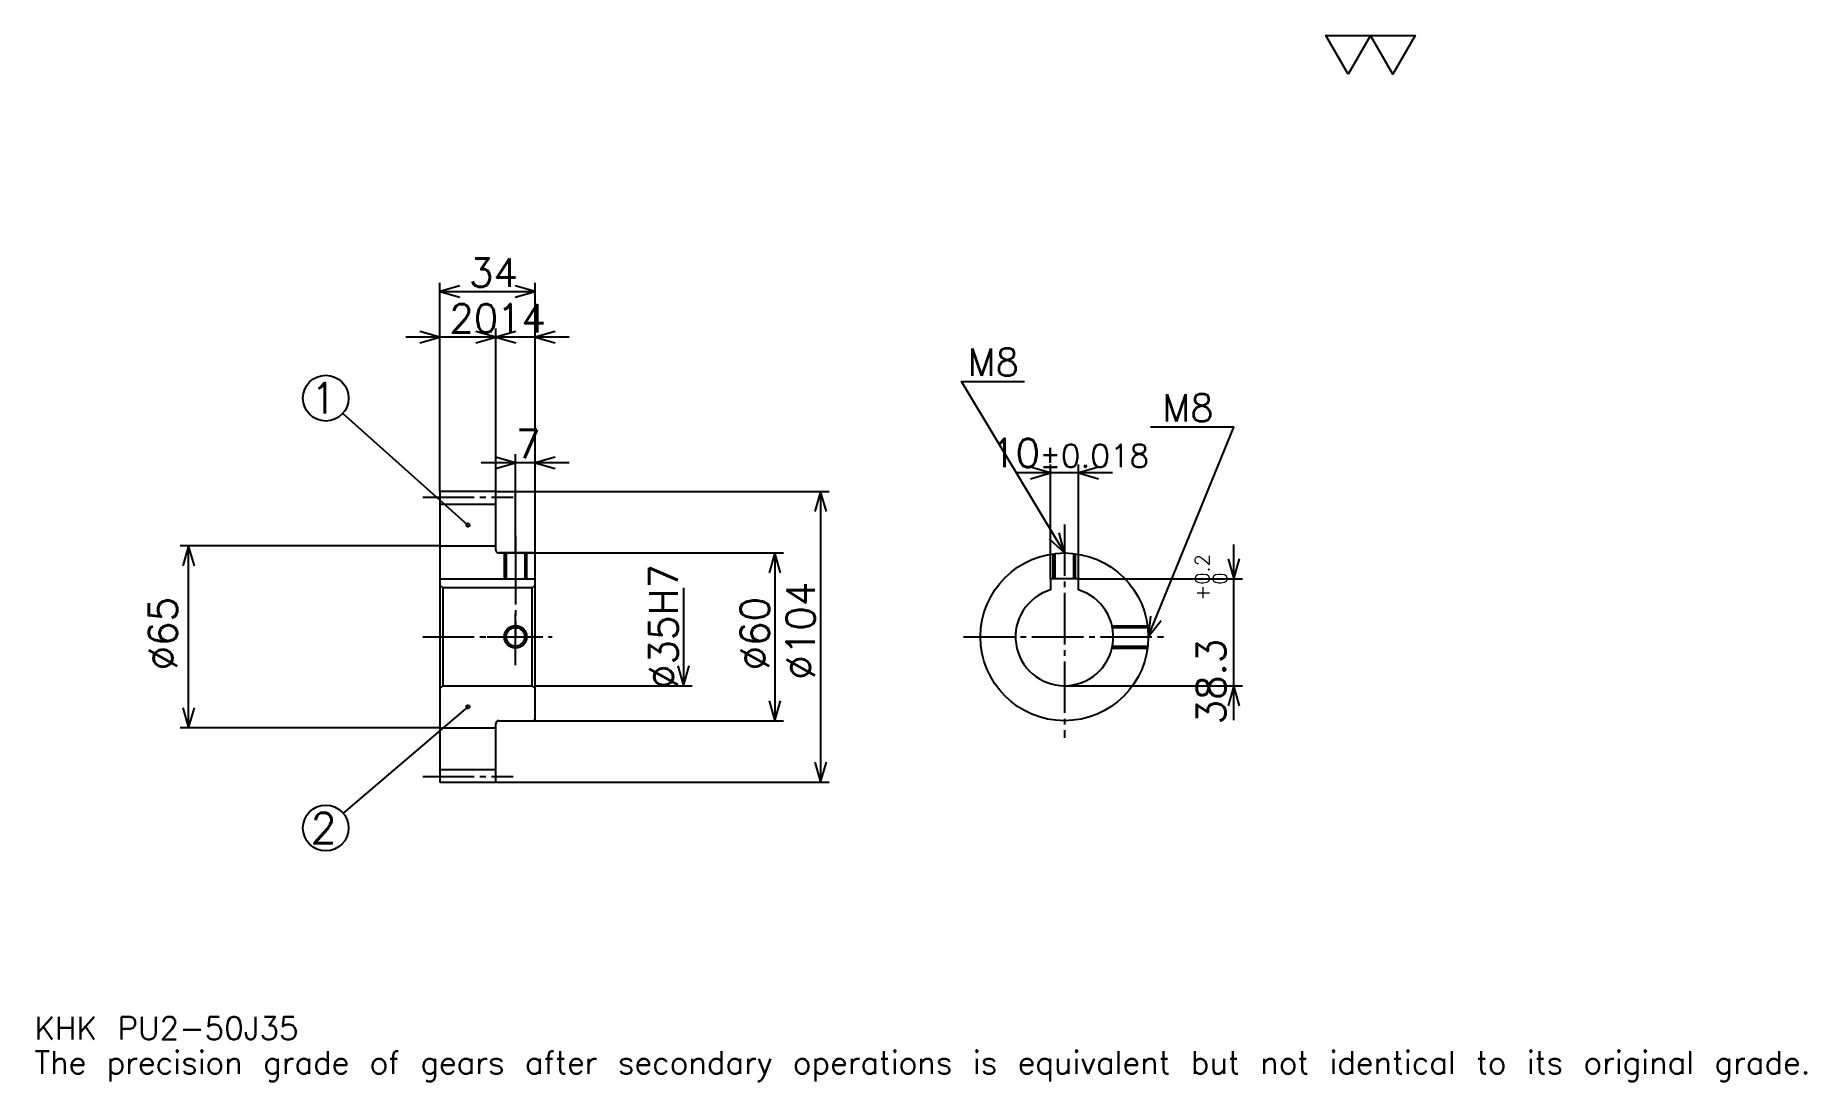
# Model space of a CAD drawing. Extents: x 21 to 654, y 7 to 382.
import ezdxf

# ---------------------------------------------------------------- set-up
doc = ezdxf.new("R2010")
doc.units = 0
doc.linetypes.add('DASHDOT', pattern=[24.521738, 18.391304, -2.043478, 2.043478, -2.043478])
doc.layers.get('0').update_dxf_attribs({"linetype": 'CONTINUOUS'})
doc.layers.add('DASHDOT', color=6, linetype='DASHDOT')
doc.styles.add('KANJI', font='TXT', dxfattribs={"bigfont": 'BIGFONT'})

msp = doc.modelspace()

# ---------------------------------------------------------------- linework, layer by layer
at = {"color": 5}
for p, q in [((165.521729, 218.543488), (165.521729, 293.130432)), ((199.521729, 218.543488), (199.521729, 293.130432)), ((165.521729, 290.065216), (199.521729, 290.065216)), ((197.782593, 273.717407), (153.260864, 273.717407)), ((211.782593, 273.717407), (173.260864, 273.717407)), ((185.521729, 218.543488), (185.521729, 276.782623)), ((175.521729, 206.543488), (130.75235, 246.472412)), ((211.782593, 228.76088), (180.260864, 228.76088)), ((192.521729, 218.543488), (192.521729, 231.826096)), ((383.913025, 187.343491), (383.913025, 228.217407)), ((393.913025, 187.343491), (393.913025, 228.217407)), ((406.173889, 225.152191), (371.652161, 225.152191)), ((165.521729, 218.443481), (165.521729, 218.543488)), ((185.421722, 218.543488), (199.521729, 218.543488)), ((185.521729, 218.443481), (185.521729, 218.543488)), ((192.521729, 196.543488), (192.521729, 218.543488)), ((192.521729, 196.543488), (192.521729, 218.543488)), ((199.521729, 218.543488), (304.760864, 218.543488)), ((199.521729, 196.043488), (199.521729, 218.543488)), ((301.695648, 218.543488), (301.695648, 114.543488)), ((165.521729, 199.043488), (72.543472, 199.043488)), ((75.608688, 134.043488), (75.608688, 199.043488)), ((186.521729, 196.543488), (199.521729, 196.543488)), ((199.521729, 196.543488), (288.413025, 196.543488)), ((285.347809, 196.543488), (285.347809, 136.543488)), ((449.565216, 136.782623), (449.565216, 199.604355)), ((252.652161, 184.043488), (252.652161, 149.043488)), ((393.913025, 187.343491), (452.630432, 187.343491)), ((199.521729, 149.043488), (255.717377, 149.043488)), ((388.913025, 149.043488), (452.630432, 149.043488)), ((175.521729, 141.543488), (130.872314, 103.47699)), ((165.521729, 134.043488), (72.543472, 134.043488)), ((186.521729, 136.543488), (199.521729, 136.543488)), ((199.521729, 136.543488), (288.413025, 136.543488)), ((185.421722, 114.543488), (199.521729, 114.543488)), ((199.521729, 114.543488), (304.760864, 114.543488))]:
    msp.add_line(p, q, dxfattribs=at)
at = {"color": 4}
for p, q in [((165.521729, 214.043488), (185.521729, 214.043488)), ((165.521729, 199.043488), (185.521729, 199.043488)), ((165.521729, 187.343491), (199.521729, 187.343491)), ((166.521729, 184.043488), (166.521729, 149.043488)), ((198.521729, 184.043488), (199.521729, 185.043488)), ((198.521729, 149.043488), (199.521729, 148.043488)), ((165.521729, 134.043488), (185.521729, 134.043488)), ((165.521729, 119.043488), (185.521729, 119.043488))]:
    msp.add_line(p, q, dxfattribs=at)
at = {"color": 7}
msp.add_lwpolyline([(490.434784, 367.82608), (482.46521, 381.639984), (514.343506, 381.639984), (506.373901, 367.82608), (498.404358, 381.639984), (490.434784, 367.82608)], dxfattribs=at)
at = {"color": 5}
for points in [[(172.673904, 292.108704), (165.521729, 290.065216), (172.673904, 288.021729)], [(192.369553, 288.021729), (199.521729, 290.065216), (192.369553, 292.108704)], [(158.369553, 271.67392), (165.521729, 273.717407), (158.369553, 275.760864)], [(178.369553, 271.67392), (185.521729, 273.717407), (178.369553, 275.760864)], [(192.673904, 275.760864), (185.521729, 273.717407), (192.673904, 271.67392)], [(206.673904, 275.760864), (199.521729, 273.717407), (206.673904, 271.67392)], [(388.913025, 196.543488), (352.130432, 257.847839), (374.608704, 257.847839)], [(418.913025, 166.543488), (449.565216, 241.5), (419.730408, 241.5)], [(185.369553, 226.717407), (192.521729, 228.76088), (185.369553, 230.804352)], [(206.673904, 230.804352), (199.521729, 228.76088), (206.673904, 226.717407)], [(376.760864, 223.108704), (383.913025, 225.152191), (376.760864, 227.195663)], [(401.065216, 227.195663), (393.913025, 225.152191), (401.065216, 223.108704)], [(303.739136, 211.391312), (301.695648, 218.543488), (299.652161, 211.391312)], [(383.481018, 201.625061), (388.913025, 196.543488), (386.985535, 203.727783)], [(77.652168, 191.891312), (75.608688, 199.043488), (73.565208, 191.891312)], [(287.391296, 189.391312), (285.347809, 196.543488), (283.304321, 189.391312)], [(447.521729, 194.495667), (449.565216, 187.343491), (451.608704, 194.495667)], [(419.72876, 173.936996), (418.913025, 166.543488), (423.511627, 172.39006)], [(250.608673, 156.195663), (252.652161, 149.043488), (254.695648, 156.195663)], [(451.608704, 141.891312), (449.565216, 149.043488), (447.521729, 141.891312)], [(73.565208, 141.195663), (75.608688, 134.043488), (77.652168, 141.195663)], [(283.304321, 143.695663), (285.347809, 136.543488), (287.391296, 143.695663)], [(299.652161, 121.695663), (301.695648, 114.543488), (303.739136, 121.695663)]]:
    msp.add_lwpolyline(points, dxfattribs=at)
at = {"color": 4}
for points in [[(185.521729, 197.543488), (185.521729, 218.443481), (185.421722, 218.543488), (165.621735, 218.543488), (165.521729, 218.443481), (165.521729, 148.043488)], [(186.521729, 136.543488), (199.021729, 136.543488), (199.521729, 137.043488), (199.521729, 196.043488), (199.021729, 196.543488), (186.521729, 196.543488)], [(188.521729, 196.543488), (188.521729, 187.343491)], [(189.196732, 196.543488), (189.196732, 187.343491)], [(195.846725, 196.543488), (195.846725, 187.343491)], [(196.521729, 196.543488), (196.521729, 187.343491)], [(384.913025, 187.343491), (384.913025, 196.27562)], [(385.588043, 187.343491), (385.588043, 196.358658)], [(392.238037, 187.343491), (392.238037, 196.358658)], [(392.913025, 187.343491), (392.913025, 196.27562)], [(165.521729, 148.043488), (166.521729, 149.043488), (198.521729, 149.043488), (198.521729, 184.043488), (166.521729, 184.043488), (165.521729, 185.043488)], [(393.913025, 183.313995), (393.913025, 187.343491), (383.913025, 187.343491), (383.913025, 183.313995)], [(405.949768, 170.543488), (418.645172, 170.543488)], [(406.094269, 169.868484), (418.72821, 169.868484)], [(405.949768, 162.543488), (418.645172, 162.543488)], [(406.094269, 163.218491), (418.72821, 163.218491)], [(165.521729, 148.043488), (165.521729, 114.643486), (165.621735, 114.543488), (185.421722, 114.543488), (185.521729, 114.643486), (185.521729, 135.543488)]]:
    msp.add_lwpolyline(points, dxfattribs=at)
at = {"color": 5}
for centre, radius in [((124.652161, 251.913055), 8.173913), ((175.521729, 206.543488), 0.613044), ((175.521729, 141.543488), 0.613044), ((124.652161, 98.17392), 8.173913)]:
    msp.add_circle(centre, radius, dxfattribs=at)
at = {"color": 4}
for centre, radius in [((388.913025, 166.543488), 30), ((192.521729, 166.543488), 3.325)]:
    msp.add_circle(centre, radius, dxfattribs=at)
at = {"color": 7}
msp.add_circle((192.521729, 166.543488), 4, dxfattribs=at)
at = {"color": 4}
for centre, radius, start, end in [((186.521729, 197.543488), 1, 180, 270), ((388.913025, 166.543488), 17.5, 106.601549926, 73.398450074), ((186.521729, 135.543488), 1, 90, 180)]:
    msp.add_arc(centre, radius, start, end, dxfattribs=at)
at = {"layer": 'DASHDOT', "color": 7}
for p, q in [((159.391296, 216.543488), (191.652161, 216.543488)), ((388.913025, 206.76088), (388.913025, 130.413055)), ((192.521729, 196.543488), (192.521729, 166.543488)), ((159.391296, 166.543488), (205.652161, 166.543488)), ((352.782593, 166.543488), (425.043457, 166.543488)), ((159.391296, 116.543488), (191.652161, 116.543488))]:
    msp.add_line(p, q, dxfattribs=at)
for points in [[(192.521729, 202.67392), (192.521729, 181.213058)], [(192.521729, 156.413055), (192.521729, 176.67392)], [(182.391296, 166.543488), (202.652161, 166.543488)]]:
    msp.add_lwpolyline(points, dxfattribs=at)

# ---------------------------------------------------------------- texts
at = {"color": 7, "style": 'KANJI'}
for s, height, p in [('34', 10.217391, (175.880432, 291.700012)), ('20', 10.217391, (168.880417, 275.352173)), ('14', 10.217391, (185.880432, 275.352173)), ('M8', 9.808696, (354.173889, 259.891296)), ('1', 10.898551, (119.202888, 246.463776)), ('M8', 9.808696, (423.817383, 243.543488)), ('7', 10.217391, (192.70108, 230.39566)), ('10', 10.217391, (362.713623, 227.195663)), ('%%p0.018', 8.173913, (379.979767, 227.195663)), ('2', 10.898551, (119.202888, 92.724648)), ('KHK PU2-50J35', 8.173913, (20.434782, 22.47826)), ('The precision grade of gears after secondary operations is equivalent but not identical to its original grade.', 8.173913, (20.434782, 10.217391))]:
    msp.add_text(s, height=height, dxfattribs=at).set_placement(p)
for s, height, p in [('%%c35H7', 10.217391, (250.608673, 147.896744)), ('0.2', 5.108696, (440.778259, 185.176697)), ('%%c104', 10.217391, (299.652161, 151.217407)), ('+', 5.108696, (440.778259, 179.454956)), ('0', 5.108696, (447.113037, 185.176697)), ('%%c65', 10.217391, (71.521729, 154.538055)), ('%%c60', 10.217391, (283.304321, 154.538055)), ('38.3', 10.217391, (446.5, 135.230042))]:
    msp.add_text(s, height=height, rotation=90, dxfattribs=at).set_placement(p)

doc.saveas('drawing.dxf')
